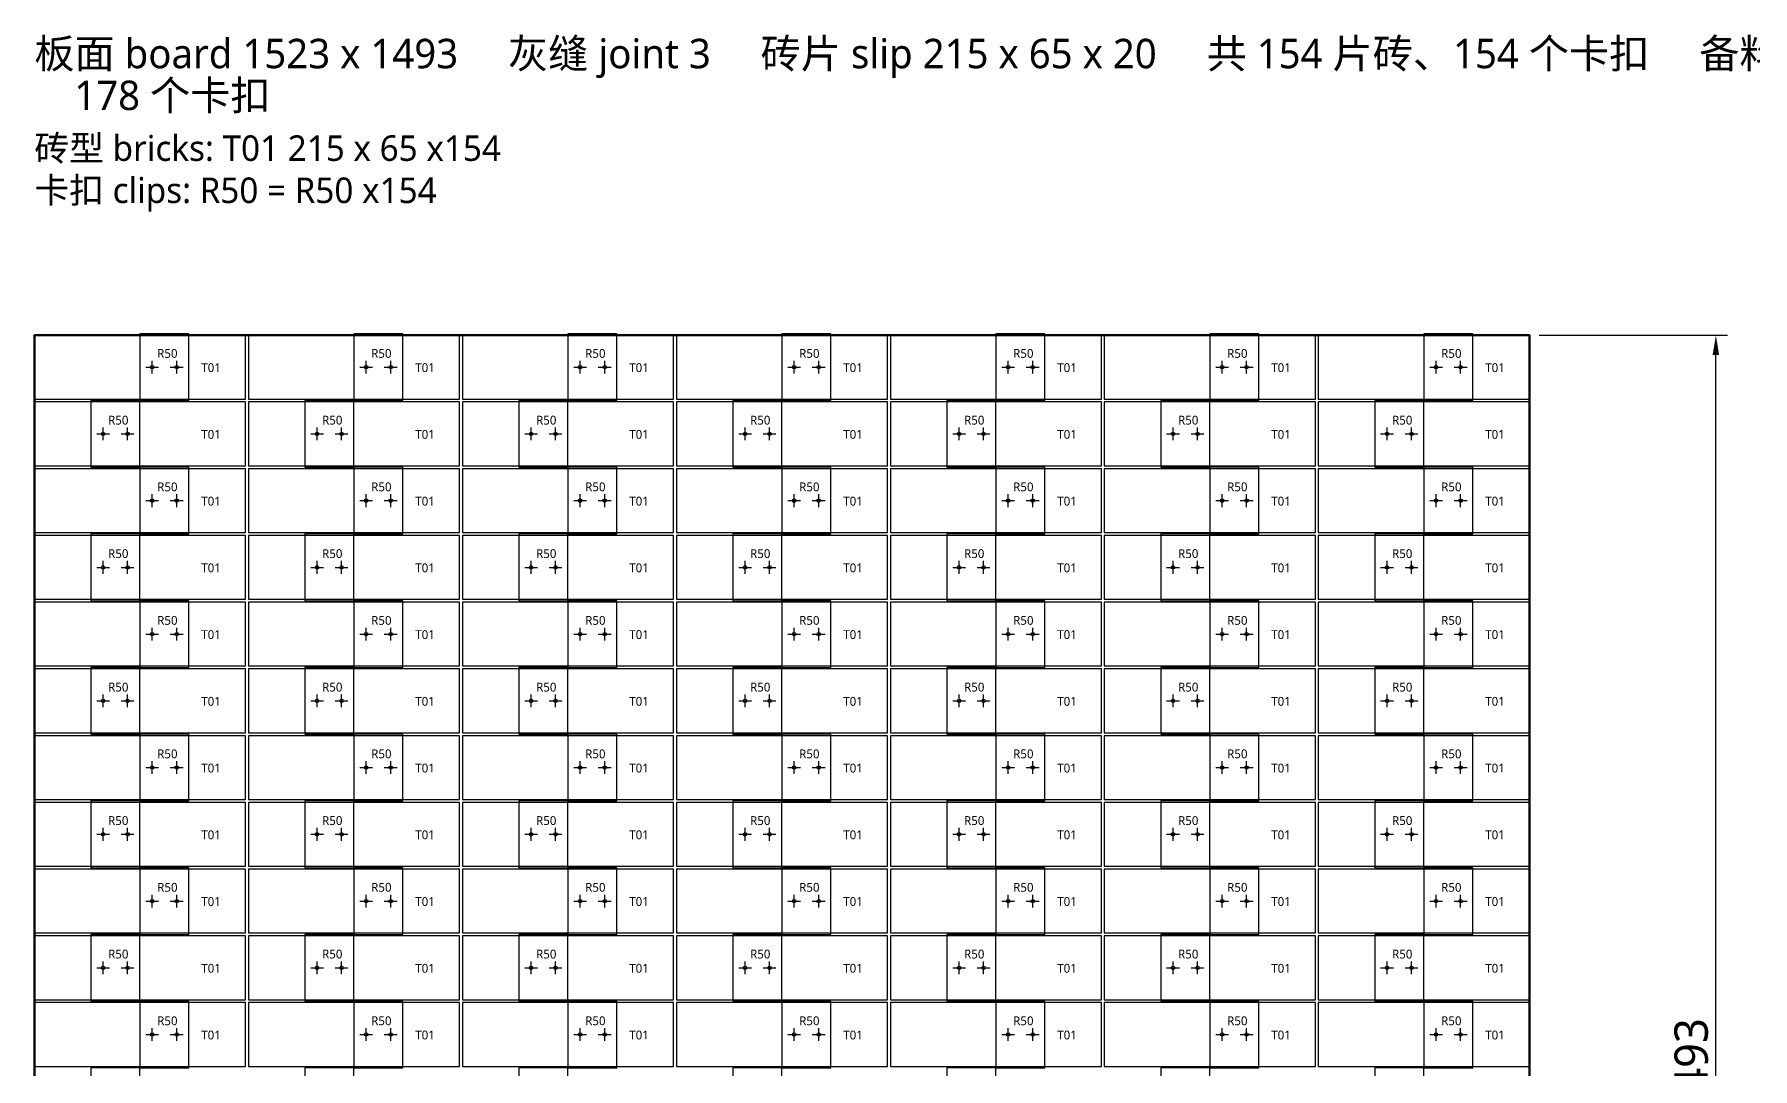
# Model space of a CAD drawing. Header units: millimetres. Extents: x -190 to 7814, y -8952 to 208.
# Drawn here: x 5145 to 6895, y -7804 to -6750 of the extents above; entities that cross this region are included whole.
import ezdxf
from ezdxf.enums import TextEntityAlignment as Align

# ---------------------------------------------------------------- set-up
doc = ezdxf.new("R2010")
doc.units = ezdxf.units.MM
for name, color, linetype in [('BOARD', 7, 'Continuous'), ('DIM', 8, 'Continuous'), ('P9_CLIP', 5, 'Continuous'), ('P9_HOLE', 1, 'Continuous'), ('P9_SLIP', 7, 'Continuous'), ('P9_TXT_B', 7, 'Continuous'), ('P9_TXT_C', 5, 'Continuous'), ('TITLE', 7, 'Continuous')]:
    doc.layers.add(name, color=color, linetype=linetype)
doc.styles.add('CN', font='msyh.ttc')
doc.dimstyles.new('MM', dxfattribs={"dimtxt": 34, "dimasz": 20, "dimexe": 12, "dimexo": 10, "dimgap": 8, "dimtad": 1, "dimdec": 1, "dimdsep": 46, "dimtxsty": 'CN', "dimcen": 2.5, "dimazin": 3, "dimtfac": 1, "dimtmove": 0, "dimatfit": 3})

msp = doc.modelspace()

# ---------------------------------------------------------------- linework, layer by layer
at = {"layer": 'BOARD', "lineweight": 50}
msp.add_lwpolyline([(5145, -8550), (6668, -8550), (6668, -7057), (5145, -7057)], close=True, dxfattribs=at)
at = {"layer": 'P9_CLIP'}
for points in [[(5252.5, -7123.5), (5302.5, -7123.5), (5302.5, -7055.5), (5252.5, -7055.5)], [(5470.5, -7123.5), (5520.5, -7123.5), (5520.5, -7055.5), (5470.5, -7055.5)], [(5688.5, -7123.5), (5738.5, -7123.5), (5738.5, -7055.5), (5688.5, -7055.5)], [(5906.5, -7123.5), (5956.5, -7123.5), (5956.5, -7055.5), (5906.5, -7055.5)], [(6124.5, -7123.5), (6174.5, -7123.5), (6174.5, -7055.5), (6124.5, -7055.5)], [(6342.5, -7123.5), (6392.5, -7123.5), (6392.5, -7055.5), (6342.5, -7055.5)], [(6560.5, -7123.5), (6610.5, -7123.5), (6610.5, -7055.5), (6560.5, -7055.5)], [(5202.5, -7191.5), (5252.5, -7191.5), (5252.5, -7123.5), (5202.5, -7123.5)], [(5420.5, -7191.5), (5470.5, -7191.5), (5470.5, -7123.5), (5420.5, -7123.5)], [(5638.5, -7191.5), (5688.5, -7191.5), (5688.5, -7123.5), (5638.5, -7123.5)], [(5856.5, -7191.5), (5906.5, -7191.5), (5906.5, -7123.5), (5856.5, -7123.5)], [(6074.5, -7191.5), (6124.5, -7191.5), (6124.5, -7123.5), (6074.5, -7123.5)], [(6292.5, -7191.5), (6342.5, -7191.5), (6342.5, -7123.5), (6292.5, -7123.5)], [(6510.5, -7191.5), (6560.5, -7191.5), (6560.5, -7123.5), (6510.5, -7123.5)], [(5252.5, -7259.5), (5302.5, -7259.5), (5302.5, -7191.5), (5252.5, -7191.5)], [(5470.5, -7259.5), (5520.5, -7259.5), (5520.5, -7191.5), (5470.5, -7191.5)], [(5688.5, -7259.5), (5738.5, -7259.5), (5738.5, -7191.5), (5688.5, -7191.5)], [(5906.5, -7259.5), (5956.5, -7259.5), (5956.5, -7191.5), (5906.5, -7191.5)], [(6124.5, -7259.5), (6174.5, -7259.5), (6174.5, -7191.5), (6124.5, -7191.5)], [(6342.5, -7259.5), (6392.5, -7259.5), (6392.5, -7191.5), (6342.5, -7191.5)], [(6560.5, -7259.5), (6610.5, -7259.5), (6610.5, -7191.5), (6560.5, -7191.5)], [(5202.5, -7327.5), (5252.5, -7327.5), (5252.5, -7259.5), (5202.5, -7259.5)], [(5420.5, -7327.5), (5470.5, -7327.5), (5470.5, -7259.5), (5420.5, -7259.5)], [(5638.5, -7327.5), (5688.5, -7327.5), (5688.5, -7259.5), (5638.5, -7259.5)], [(5856.5, -7327.5), (5906.5, -7327.5), (5906.5, -7259.5), (5856.5, -7259.5)], [(6074.5, -7327.5), (6124.5, -7327.5), (6124.5, -7259.5), (6074.5, -7259.5)], [(6292.5, -7327.5), (6342.5, -7327.5), (6342.5, -7259.5), (6292.5, -7259.5)], [(6510.5, -7327.5), (6560.5, -7327.5), (6560.5, -7259.5), (6510.5, -7259.5)], [(5252.5, -7395.5), (5302.5, -7395.5), (5302.5, -7327.5), (5252.5, -7327.5)], [(5470.5, -7395.5), (5520.5, -7395.5), (5520.5, -7327.5), (5470.5, -7327.5)], [(5688.5, -7395.5), (5738.5, -7395.5), (5738.5, -7327.5), (5688.5, -7327.5)], [(5906.5, -7395.5), (5956.5, -7395.5), (5956.5, -7327.5), (5906.5, -7327.5)], [(6124.5, -7395.5), (6174.5, -7395.5), (6174.5, -7327.5), (6124.5, -7327.5)], [(6342.5, -7395.5), (6392.5, -7395.5), (6392.5, -7327.5), (6342.5, -7327.5)], [(6560.5, -7395.5), (6610.5, -7395.5), (6610.5, -7327.5), (6560.5, -7327.5)], [(5202.5, -7463.5), (5252.5, -7463.5), (5252.5, -7395.5), (5202.5, -7395.5)], [(5420.5, -7463.5), (5470.5, -7463.5), (5470.5, -7395.5), (5420.5, -7395.5)], [(5638.5, -7463.5), (5688.5, -7463.5), (5688.5, -7395.5), (5638.5, -7395.5)], [(5856.5, -7463.5), (5906.5, -7463.5), (5906.5, -7395.5), (5856.5, -7395.5)], [(6074.5, -7463.5), (6124.5, -7463.5), (6124.5, -7395.5), (6074.5, -7395.5)], [(6292.5, -7463.5), (6342.5, -7463.5), (6342.5, -7395.5), (6292.5, -7395.5)], [(6510.5, -7463.5), (6560.5, -7463.5), (6560.5, -7395.5), (6510.5, -7395.5)], [(5252.5, -7531.5), (5302.5, -7531.5), (5302.5, -7463.5), (5252.5, -7463.5)], [(5470.5, -7531.5), (5520.5, -7531.5), (5520.5, -7463.5), (5470.5, -7463.5)], [(5688.5, -7531.5), (5738.5, -7531.5), (5738.5, -7463.5), (5688.5, -7463.5)], [(5906.5, -7531.5), (5956.5, -7531.5), (5956.5, -7463.5), (5906.5, -7463.5)], [(6124.5, -7531.5), (6174.5, -7531.5), (6174.5, -7463.5), (6124.5, -7463.5)], [(6342.5, -7531.5), (6392.5, -7531.5), (6392.5, -7463.5), (6342.5, -7463.5)], [(6560.5, -7531.5), (6610.5, -7531.5), (6610.5, -7463.5), (6560.5, -7463.5)], [(5202.5, -7599.5), (5252.5, -7599.5), (5252.5, -7531.5), (5202.5, -7531.5)], [(5420.5, -7599.5), (5470.5, -7599.5), (5470.5, -7531.5), (5420.5, -7531.5)], [(5638.5, -7599.5), (5688.5, -7599.5), (5688.5, -7531.5), (5638.5, -7531.5)], [(5856.5, -7599.5), (5906.5, -7599.5), (5906.5, -7531.5), (5856.5, -7531.5)], [(6074.5, -7599.5), (6124.5, -7599.5), (6124.5, -7531.5), (6074.5, -7531.5)], [(6292.5, -7599.5), (6342.5, -7599.5), (6342.5, -7531.5), (6292.5, -7531.5)], [(6510.5, -7599.5), (6560.5, -7599.5), (6560.5, -7531.5), (6510.5, -7531.5)], [(5252.5, -7667.5), (5302.5, -7667.5), (5302.5, -7599.5), (5252.5, -7599.5)], [(5470.5, -7667.5), (5520.5, -7667.5), (5520.5, -7599.5), (5470.5, -7599.5)], [(5688.5, -7667.5), (5738.5, -7667.5), (5738.5, -7599.5), (5688.5, -7599.5)], [(5906.5, -7667.5), (5956.5, -7667.5), (5956.5, -7599.5), (5906.5, -7599.5)], [(6124.5, -7667.5), (6174.5, -7667.5), (6174.5, -7599.5), (6124.5, -7599.5)], [(6342.5, -7667.5), (6392.5, -7667.5), (6392.5, -7599.5), (6342.5, -7599.5)], [(6560.5, -7667.5), (6610.5, -7667.5), (6610.5, -7599.5), (6560.5, -7599.5)], [(5202.5, -7735.5), (5252.5, -7735.5), (5252.5, -7667.5), (5202.5, -7667.5)], [(5420.5, -7735.5), (5470.5, -7735.5), (5470.5, -7667.5), (5420.5, -7667.5)], [(5638.5, -7735.5), (5688.5, -7735.5), (5688.5, -7667.5), (5638.5, -7667.5)], [(5856.5, -7735.5), (5906.5, -7735.5), (5906.5, -7667.5), (5856.5, -7667.5)], [(6074.5, -7735.5), (6124.5, -7735.5), (6124.5, -7667.5), (6074.5, -7667.5)], [(6292.5, -7735.5), (6342.5, -7735.5), (6342.5, -7667.5), (6292.5, -7667.5)], [(6510.5, -7735.5), (6560.5, -7735.5), (6560.5, -7667.5), (6510.5, -7667.5)], [(5252.5, -7803.5), (5302.5, -7803.5), (5302.5, -7735.5), (5252.5, -7735.5)], [(5470.5, -7803.5), (5520.5, -7803.5), (5520.5, -7735.5), (5470.5, -7735.5)], [(5688.5, -7803.5), (5738.5, -7803.5), (5738.5, -7735.5), (5688.5, -7735.5)], [(5906.5, -7803.5), (5956.5, -7803.5), (5956.5, -7735.5), (5906.5, -7735.5)], [(6124.5, -7803.5), (6174.5, -7803.5), (6174.5, -7735.5), (6124.5, -7735.5)], [(6342.5, -7803.5), (6392.5, -7803.5), (6392.5, -7735.5), (6342.5, -7735.5)], [(6560.5, -7803.5), (6610.5, -7803.5), (6610.5, -7735.5), (6560.5, -7735.5)], [(5202.5, -7871.5), (5252.5, -7871.5), (5252.5, -7803.5), (5202.5, -7803.5)], [(5420.5, -7871.5), (5470.5, -7871.5), (5470.5, -7803.5), (5420.5, -7803.5)], [(5638.5, -7871.5), (5688.5, -7871.5), (5688.5, -7803.5), (5638.5, -7803.5)], [(5856.5, -7871.5), (5906.5, -7871.5), (5906.5, -7803.5), (5856.5, -7803.5)], [(6074.5, -7871.5), (6124.5, -7871.5), (6124.5, -7803.5), (6074.5, -7803.5)], [(6292.5, -7871.5), (6342.5, -7871.5), (6342.5, -7803.5), (6292.5, -7803.5)], [(6510.5, -7871.5), (6560.5, -7871.5), (6560.5, -7803.5), (6510.5, -7803.5)]]:
    msp.add_lwpolyline(points, close=True, dxfattribs=at)
at = {"layer": 'P9_HOLE'}
for p, q in [((5265, -7096), (5265, -7083)), ((5290, -7096), (5290, -7083)), ((5483, -7096), (5483, -7083)), ((5508, -7096), (5508, -7083)), ((5701, -7096), (5701, -7083)), ((5726, -7096), (5726, -7083)), ((5919, -7096), (5919, -7083)), ((5944, -7096), (5944, -7083)), ((6137, -7096), (6137, -7083)), ((6162, -7096), (6162, -7083)), ((6355, -7096), (6355, -7083)), ((6380, -7096), (6380, -7083)), ((6573, -7096), (6573, -7083)), ((6598, -7096), (6598, -7083)), ((5258.5, -7089.5), (5271.5, -7089.5)), ((5283.5, -7089.5), (5296.5, -7089.5)), ((5476.5, -7089.5), (5489.5, -7089.5)), ((5501.5, -7089.5), (5514.5, -7089.5)), ((5694.5, -7089.5), (5707.5, -7089.5)), ((5719.5, -7089.5), (5732.5, -7089.5)), ((5912.5, -7089.5), (5925.5, -7089.5)), ((5937.5, -7089.5), (5950.5, -7089.5)), ((6130.5, -7089.5), (6143.5, -7089.5)), ((6155.5, -7089.5), (6168.5, -7089.5)), ((6348.5, -7089.5), (6361.5, -7089.5)), ((6373.5, -7089.5), (6386.5, -7089.5)), ((6566.5, -7089.5), (6579.5, -7089.5)), ((6591.5, -7089.5), (6604.5, -7089.5)), ((5208.5, -7157.5), (5221.5, -7157.5)), ((5215, -7164), (5215, -7151)), ((5233.5, -7157.5), (5246.5, -7157.5)), ((5240, -7164), (5240, -7151)), ((5426.5, -7157.5), (5439.5, -7157.5)), ((5433, -7164), (5433, -7151)), ((5451.5, -7157.5), (5464.5, -7157.5)), ((5458, -7164), (5458, -7151)), ((5644.5, -7157.5), (5657.5, -7157.5)), ((5651, -7164), (5651, -7151)), ((5669.5, -7157.5), (5682.5, -7157.5)), ((5676, -7164), (5676, -7151)), ((5862.5, -7157.5), (5875.5, -7157.5)), ((5869, -7164), (5869, -7151)), ((5887.5, -7157.5), (5900.5, -7157.5)), ((5894, -7164), (5894, -7151)), ((6080.5, -7157.5), (6093.5, -7157.5)), ((6087, -7164), (6087, -7151)), ((6105.5, -7157.5), (6118.5, -7157.5)), ((6112, -7164), (6112, -7151)), ((6298.5, -7157.5), (6311.5, -7157.5)), ((6305, -7164), (6305, -7151)), ((6323.5, -7157.5), (6336.5, -7157.5)), ((6330, -7164), (6330, -7151)), ((6516.5, -7157.5), (6529.5, -7157.5)), ((6523, -7164), (6523, -7151)), ((6541.5, -7157.5), (6554.5, -7157.5)), ((6548, -7164), (6548, -7151)), ((5258.5, -7225.5), (5271.5, -7225.5)), ((5265, -7232), (5265, -7219)), ((5283.5, -7225.5), (5296.5, -7225.5)), ((5290, -7232), (5290, -7219)), ((5476.5, -7225.5), (5489.5, -7225.5)), ((5483, -7232), (5483, -7219)), ((5501.5, -7225.5), (5514.5, -7225.5)), ((5508, -7232), (5508, -7219)), ((5694.5, -7225.5), (5707.5, -7225.5)), ((5701, -7232), (5701, -7219)), ((5719.5, -7225.5), (5732.5, -7225.5)), ((5726, -7232), (5726, -7219)), ((5912.5, -7225.5), (5925.5, -7225.5)), ((5919, -7232), (5919, -7219)), ((5937.5, -7225.5), (5950.5, -7225.5)), ((5944, -7232), (5944, -7219)), ((6130.5, -7225.5), (6143.5, -7225.5)), ((6137, -7232), (6137, -7219)), ((6155.5, -7225.5), (6168.5, -7225.5)), ((6162, -7232), (6162, -7219)), ((6348.5, -7225.5), (6361.5, -7225.5)), ((6355, -7232), (6355, -7219)), ((6373.5, -7225.5), (6386.5, -7225.5)), ((6380, -7232), (6380, -7219)), ((6566.5, -7225.5), (6579.5, -7225.5)), ((6573, -7232), (6573, -7219)), ((6591.5, -7225.5), (6604.5, -7225.5)), ((6598, -7232), (6598, -7219)), ((5208.5, -7293.5), (5221.5, -7293.5)), ((5215, -7300), (5215, -7287)), ((5233.5, -7293.5), (5246.5, -7293.5)), ((5240, -7300), (5240, -7287)), ((5426.5, -7293.5), (5439.5, -7293.5)), ((5433, -7300), (5433, -7287)), ((5451.5, -7293.5), (5464.5, -7293.5)), ((5458, -7300), (5458, -7287)), ((5644.5, -7293.5), (5657.5, -7293.5)), ((5651, -7300), (5651, -7287)), ((5669.5, -7293.5), (5682.5, -7293.5)), ((5676, -7300), (5676, -7287)), ((5862.5, -7293.5), (5875.5, -7293.5)), ((5869, -7300), (5869, -7287)), ((5887.5, -7293.5), (5900.5, -7293.5)), ((5894, -7300), (5894, -7287)), ((6080.5, -7293.5), (6093.5, -7293.5)), ((6087, -7300), (6087, -7287)), ((6105.5, -7293.5), (6118.5, -7293.5)), ((6112, -7300), (6112, -7287)), ((6298.5, -7293.5), (6311.5, -7293.5)), ((6305, -7300), (6305, -7287)), ((6323.5, -7293.5), (6336.5, -7293.5)), ((6330, -7300), (6330, -7287)), ((6516.5, -7293.5), (6529.5, -7293.5)), ((6523, -7300), (6523, -7287)), ((6541.5, -7293.5), (6554.5, -7293.5)), ((6548, -7300), (6548, -7287)), ((5258.5, -7361.5), (5271.5, -7361.5)), ((5265, -7368), (5265, -7355)), ((5283.5, -7361.5), (5296.5, -7361.5)), ((5290, -7368), (5290, -7355)), ((5476.5, -7361.5), (5489.5, -7361.5)), ((5483, -7368), (5483, -7355)), ((5501.5, -7361.5), (5514.5, -7361.5)), ((5508, -7368), (5508, -7355)), ((5694.5, -7361.5), (5707.5, -7361.5)), ((5701, -7368), (5701, -7355)), ((5719.5, -7361.5), (5732.5, -7361.5)), ((5726, -7368), (5726, -7355)), ((5912.5, -7361.5), (5925.5, -7361.5)), ((5919, -7368), (5919, -7355)), ((5937.5, -7361.5), (5950.5, -7361.5)), ((5944, -7368), (5944, -7355)), ((6130.5, -7361.5), (6143.5, -7361.5)), ((6137, -7368), (6137, -7355)), ((6155.5, -7361.5), (6168.5, -7361.5)), ((6162, -7368), (6162, -7355)), ((6348.5, -7361.5), (6361.5, -7361.5)), ((6355, -7368), (6355, -7355)), ((6373.5, -7361.5), (6386.5, -7361.5)), ((6380, -7368), (6380, -7355)), ((6566.5, -7361.5), (6579.5, -7361.5)), ((6573, -7368), (6573, -7355)), ((6591.5, -7361.5), (6604.5, -7361.5)), ((6598, -7368), (6598, -7355)), ((5208.5, -7429.5), (5221.5, -7429.5)), ((5215, -7436), (5215, -7423)), ((5233.5, -7429.5), (5246.5, -7429.5)), ((5240, -7436), (5240, -7423)), ((5426.5, -7429.5), (5439.5, -7429.5)), ((5433, -7436), (5433, -7423)), ((5451.5, -7429.5), (5464.5, -7429.5)), ((5458, -7436), (5458, -7423)), ((5644.5, -7429.5), (5657.5, -7429.5)), ((5651, -7436), (5651, -7423)), ((5669.5, -7429.5), (5682.5, -7429.5)), ((5676, -7436), (5676, -7423)), ((5862.5, -7429.5), (5875.5, -7429.5)), ((5869, -7436), (5869, -7423)), ((5887.5, -7429.5), (5900.5, -7429.5)), ((5894, -7436), (5894, -7423)), ((6080.5, -7429.5), (6093.5, -7429.5)), ((6087, -7436), (6087, -7423)), ((6105.5, -7429.5), (6118.5, -7429.5)), ((6112, -7436), (6112, -7423)), ((6298.5, -7429.5), (6311.5, -7429.5)), ((6305, -7436), (6305, -7423)), ((6323.5, -7429.5), (6336.5, -7429.5)), ((6330, -7436), (6330, -7423)), ((6516.5, -7429.5), (6529.5, -7429.5)), ((6523, -7436), (6523, -7423)), ((6541.5, -7429.5), (6554.5, -7429.5)), ((6548, -7436), (6548, -7423)), ((5265, -7504), (5265, -7491)), ((5290, -7504), (5290, -7491)), ((5483, -7504), (5483, -7491)), ((5508, -7504), (5508, -7491)), ((5701, -7504), (5701, -7491)), ((5726, -7504), (5726, -7491)), ((5919, -7504), (5919, -7491)), ((5944, -7504), (5944, -7491)), ((6137, -7504), (6137, -7491)), ((6162, -7504), (6162, -7491)), ((6355, -7504), (6355, -7491)), ((6380, -7504), (6380, -7491)), ((6573, -7504), (6573, -7491)), ((6598, -7504), (6598, -7491)), ((5258.5, -7497.5), (5271.5, -7497.5)), ((5283.5, -7497.5), (5296.5, -7497.5)), ((5476.5, -7497.5), (5489.5, -7497.5)), ((5501.5, -7497.5), (5514.5, -7497.5)), ((5694.5, -7497.5), (5707.5, -7497.5)), ((5719.5, -7497.5), (5732.5, -7497.5)), ((5912.5, -7497.5), (5925.5, -7497.5)), ((5937.5, -7497.5), (5950.5, -7497.5)), ((6130.5, -7497.5), (6143.5, -7497.5)), ((6155.5, -7497.5), (6168.5, -7497.5)), ((6348.5, -7497.5), (6361.5, -7497.5)), ((6373.5, -7497.5), (6386.5, -7497.5)), ((6566.5, -7497.5), (6579.5, -7497.5)), ((6591.5, -7497.5), (6604.5, -7497.5)), ((5215, -7572), (5215, -7559)), ((5240, -7572), (5240, -7559)), ((5433, -7572), (5433, -7559)), ((5458, -7572), (5458, -7559)), ((5651, -7572), (5651, -7559)), ((5676, -7572), (5676, -7559)), ((5869, -7572), (5869, -7559)), ((5894, -7572), (5894, -7559)), ((6087, -7572), (6087, -7559)), ((6112, -7572), (6112, -7559)), ((6305, -7572), (6305, -7559)), ((6330, -7572), (6330, -7559)), ((6523, -7572), (6523, -7559)), ((6548, -7572), (6548, -7559)), ((5208.5, -7565.5), (5221.5, -7565.5)), ((5233.5, -7565.5), (5246.5, -7565.5)), ((5426.5, -7565.5), (5439.5, -7565.5)), ((5451.5, -7565.5), (5464.5, -7565.5)), ((5644.5, -7565.5), (5657.5, -7565.5)), ((5669.5, -7565.5), (5682.5, -7565.5)), ((5862.5, -7565.5), (5875.5, -7565.5)), ((5887.5, -7565.5), (5900.5, -7565.5)), ((6080.5, -7565.5), (6093.5, -7565.5)), ((6105.5, -7565.5), (6118.5, -7565.5)), ((6298.5, -7565.5), (6311.5, -7565.5)), ((6323.5, -7565.5), (6336.5, -7565.5)), ((6516.5, -7565.5), (6529.5, -7565.5)), ((6541.5, -7565.5), (6554.5, -7565.5)), ((5265, -7640), (5265, -7627)), ((5290, -7640), (5290, -7627)), ((5483, -7640), (5483, -7627)), ((5508, -7640), (5508, -7627)), ((5701, -7640), (5701, -7627)), ((5726, -7640), (5726, -7627)), ((5919, -7640), (5919, -7627)), ((5944, -7640), (5944, -7627)), ((6137, -7640), (6137, -7627)), ((6162, -7640), (6162, -7627)), ((6355, -7640), (6355, -7627)), ((6380, -7640), (6380, -7627)), ((6573, -7640), (6573, -7627)), ((6598, -7640), (6598, -7627)), ((5258.5, -7633.5), (5271.5, -7633.5)), ((5283.5, -7633.5), (5296.5, -7633.5)), ((5476.5, -7633.5), (5489.5, -7633.5)), ((5501.5, -7633.5), (5514.5, -7633.5)), ((5694.5, -7633.5), (5707.5, -7633.5)), ((5719.5, -7633.5), (5732.5, -7633.5)), ((5912.5, -7633.5), (5925.5, -7633.5)), ((5937.5, -7633.5), (5950.5, -7633.5)), ((6130.5, -7633.5), (6143.5, -7633.5)), ((6155.5, -7633.5), (6168.5, -7633.5)), ((6348.5, -7633.5), (6361.5, -7633.5)), ((6373.5, -7633.5), (6386.5, -7633.5)), ((6566.5, -7633.5), (6579.5, -7633.5)), ((6591.5, -7633.5), (6604.5, -7633.5)), ((5208.5, -7701.5), (5221.5, -7701.5)), ((5215, -7708), (5215, -7695)), ((5233.5, -7701.5), (5246.5, -7701.5)), ((5240, -7708), (5240, -7695)), ((5426.5, -7701.5), (5439.5, -7701.5)), ((5433, -7708), (5433, -7695)), ((5451.5, -7701.5), (5464.5, -7701.5)), ((5458, -7708), (5458, -7695)), ((5644.5, -7701.5), (5657.5, -7701.5)), ((5651, -7708), (5651, -7695)), ((5669.5, -7701.5), (5682.5, -7701.5)), ((5676, -7708), (5676, -7695)), ((5862.5, -7701.5), (5875.5, -7701.5)), ((5869, -7708), (5869, -7695)), ((5887.5, -7701.5), (5900.5, -7701.5)), ((5894, -7708), (5894, -7695)), ((6080.5, -7701.5), (6093.5, -7701.5)), ((6087, -7708), (6087, -7695)), ((6105.5, -7701.5), (6118.5, -7701.5)), ((6112, -7708), (6112, -7695)), ((6298.5, -7701.5), (6311.5, -7701.5)), ((6305, -7708), (6305, -7695)), ((6323.5, -7701.5), (6336.5, -7701.5)), ((6330, -7708), (6330, -7695)), ((6516.5, -7701.5), (6529.5, -7701.5)), ((6523, -7708), (6523, -7695)), ((6541.5, -7701.5), (6554.5, -7701.5)), ((6548, -7708), (6548, -7695)), ((5258.5, -7769.5), (5271.5, -7769.5)), ((5265, -7776), (5265, -7763)), ((5283.5, -7769.5), (5296.5, -7769.5)), ((5290, -7776), (5290, -7763)), ((5476.5, -7769.5), (5489.5, -7769.5)), ((5483, -7776), (5483, -7763)), ((5501.5, -7769.5), (5514.5, -7769.5)), ((5508, -7776), (5508, -7763)), ((5694.5, -7769.5), (5707.5, -7769.5)), ((5701, -7776), (5701, -7763)), ((5719.5, -7769.5), (5732.5, -7769.5)), ((5726, -7776), (5726, -7763)), ((5912.5, -7769.5), (5925.5, -7769.5)), ((5919, -7776), (5919, -7763)), ((5937.5, -7769.5), (5950.5, -7769.5)), ((5944, -7776), (5944, -7763)), ((6130.5, -7769.5), (6143.5, -7769.5)), ((6137, -7776), (6137, -7763)), ((6155.5, -7769.5), (6168.5, -7769.5)), ((6162, -7776), (6162, -7763)), ((6348.5, -7769.5), (6361.5, -7769.5)), ((6355, -7776), (6355, -7763)), ((6373.5, -7769.5), (6386.5, -7769.5)), ((6380, -7776), (6380, -7763)), ((6566.5, -7769.5), (6579.5, -7769.5)), ((6573, -7776), (6573, -7763)), ((6591.5, -7769.5), (6604.5, -7769.5)), ((6598, -7776), (6598, -7763))]:
    msp.add_line(p, q, dxfattribs=at)
for centre in [(5265, -7089.5), (5290, -7089.5), (5483, -7089.5), (5508, -7089.5), (5701, -7089.5), (5726, -7089.5), (5919, -7089.5), (5944, -7089.5), (6137, -7089.5), (6162, -7089.5), (6355, -7089.5), (6380, -7089.5), (6573, -7089.5), (6598, -7089.5), (5215, -7157.5), (5240, -7157.5), (5433, -7157.5), (5458, -7157.5), (5651, -7157.5), (5676, -7157.5), (5869, -7157.5), (5894, -7157.5), (6087, -7157.5), (6112, -7157.5), (6305, -7157.5), (6330, -7157.5), (6523, -7157.5), (6548, -7157.5), (5265, -7225.5), (5290, -7225.5), (5483, -7225.5), (5508, -7225.5), (5701, -7225.5), (5726, -7225.5), (5919, -7225.5), (5944, -7225.5), (6137, -7225.5), (6162, -7225.5), (6355, -7225.5), (6380, -7225.5), (6573, -7225.5), (6598, -7225.5), (5215, -7293.5), (5240, -7293.5), (5433, -7293.5), (5458, -7293.5), (5651, -7293.5), (5676, -7293.5), (5869, -7293.5), (5894, -7293.5), (6087, -7293.5), (6112, -7293.5), (6305, -7293.5), (6330, -7293.5), (6523, -7293.5), (6548, -7293.5), (5265, -7361.5), (5290, -7361.5), (5483, -7361.5), (5508, -7361.5), (5701, -7361.5), (5726, -7361.5), (5919, -7361.5), (5944, -7361.5), (6137, -7361.5), (6162, -7361.5), (6355, -7361.5), (6380, -7361.5), (6573, -7361.5), (6598, -7361.5), (5215, -7429.5), (5240, -7429.5), (5433, -7429.5), (5458, -7429.5), (5651, -7429.5), (5676, -7429.5), (5869, -7429.5), (5894, -7429.5), (6087, -7429.5), (6112, -7429.5), (6305, -7429.5), (6330, -7429.5), (6523, -7429.5), (6548, -7429.5), (5265, -7497.5), (5290, -7497.5), (5483, -7497.5), (5508, -7497.5), (5701, -7497.5), (5726, -7497.5), (5919, -7497.5), (5944, -7497.5), (6137, -7497.5), (6162, -7497.5), (6355, -7497.5), (6380, -7497.5), (6573, -7497.5), (6598, -7497.5), (5215, -7565.5), (5240, -7565.5), (5433, -7565.5), (5458, -7565.5), (5651, -7565.5), (5676, -7565.5), (5869, -7565.5), (5894, -7565.5), (6087, -7565.5), (6112, -7565.5), (6305, -7565.5), (6330, -7565.5), (6523, -7565.5), (6548, -7565.5), (5265, -7633.5), (5290, -7633.5), (5483, -7633.5), (5508, -7633.5), (5701, -7633.5), (5726, -7633.5), (5919, -7633.5), (5944, -7633.5), (6137, -7633.5), (6162, -7633.5), (6355, -7633.5), (6380, -7633.5), (6573, -7633.5), (6598, -7633.5), (5215, -7701.5), (5240, -7701.5), (5433, -7701.5), (5458, -7701.5), (5651, -7701.5), (5676, -7701.5), (5869, -7701.5), (5894, -7701.5), (6087, -7701.5), (6112, -7701.5), (6305, -7701.5), (6330, -7701.5), (6523, -7701.5), (6548, -7701.5), (5265, -7769.5), (5290, -7769.5), (5483, -7769.5), (5508, -7769.5), (5701, -7769.5), (5726, -7769.5), (5919, -7769.5), (5944, -7769.5), (6137, -7769.5), (6162, -7769.5), (6355, -7769.5), (6380, -7769.5), (6573, -7769.5), (6598, -7769.5)]:
    msp.add_circle(centre, 1.75, dxfattribs=at)
at = {"layer": 'P9_SLIP'}
for points in [[(5145, -7122), (5360, -7122), (5360, -7057), (5145, -7057)], [(5363, -7122), (5578, -7122), (5578, -7057), (5363, -7057)], [(5581, -7122), (5796, -7122), (5796, -7057), (5581, -7057)], [(5799, -7122), (6014, -7122), (6014, -7057), (5799, -7057)], [(6017, -7122), (6232, -7122), (6232, -7057), (6017, -7057)], [(6235, -7122), (6450, -7122), (6450, -7057), (6235, -7057)], [(6453, -7122), (6668, -7122), (6668, -7057), (6453, -7057)], [(5145, -7190), (5360, -7190), (5360, -7125), (5145, -7125)], [(5363, -7190), (5578, -7190), (5578, -7125), (5363, -7125)], [(5581, -7190), (5796, -7190), (5796, -7125), (5581, -7125)], [(5799, -7190), (6014, -7190), (6014, -7125), (5799, -7125)], [(6017, -7190), (6232, -7190), (6232, -7125), (6017, -7125)], [(6235, -7190), (6450, -7190), (6450, -7125), (6235, -7125)], [(6453, -7190), (6668, -7190), (6668, -7125), (6453, -7125)], [(5145, -7258), (5360, -7258), (5360, -7193), (5145, -7193)], [(5363, -7258), (5578, -7258), (5578, -7193), (5363, -7193)], [(5581, -7258), (5796, -7258), (5796, -7193), (5581, -7193)], [(5799, -7258), (6014, -7258), (6014, -7193), (5799, -7193)], [(6017, -7258), (6232, -7258), (6232, -7193), (6017, -7193)], [(6235, -7258), (6450, -7258), (6450, -7193), (6235, -7193)], [(6453, -7258), (6668, -7258), (6668, -7193), (6453, -7193)], [(5145, -7326), (5360, -7326), (5360, -7261), (5145, -7261)], [(5363, -7326), (5578, -7326), (5578, -7261), (5363, -7261)], [(5581, -7326), (5796, -7326), (5796, -7261), (5581, -7261)], [(5799, -7326), (6014, -7326), (6014, -7261), (5799, -7261)], [(6017, -7326), (6232, -7326), (6232, -7261), (6017, -7261)], [(6235, -7326), (6450, -7326), (6450, -7261), (6235, -7261)], [(6453, -7326), (6668, -7326), (6668, -7261), (6453, -7261)], [(5145, -7394), (5360, -7394), (5360, -7329), (5145, -7329)], [(5363, -7394), (5578, -7394), (5578, -7329), (5363, -7329)], [(5581, -7394), (5796, -7394), (5796, -7329), (5581, -7329)], [(5799, -7394), (6014, -7394), (6014, -7329), (5799, -7329)], [(6017, -7394), (6232, -7394), (6232, -7329), (6017, -7329)], [(6235, -7394), (6450, -7394), (6450, -7329), (6235, -7329)], [(6453, -7394), (6668, -7394), (6668, -7329), (6453, -7329)], [(5145, -7462), (5360, -7462), (5360, -7397), (5145, -7397)], [(5363, -7462), (5578, -7462), (5578, -7397), (5363, -7397)], [(5581, -7462), (5796, -7462), (5796, -7397), (5581, -7397)], [(5799, -7462), (6014, -7462), (6014, -7397), (5799, -7397)], [(6017, -7462), (6232, -7462), (6232, -7397), (6017, -7397)], [(6235, -7462), (6450, -7462), (6450, -7397), (6235, -7397)], [(6453, -7462), (6668, -7462), (6668, -7397), (6453, -7397)], [(5145, -7530), (5360, -7530), (5360, -7465), (5145, -7465)], [(5363, -7530), (5578, -7530), (5578, -7465), (5363, -7465)], [(5581, -7530), (5796, -7530), (5796, -7465), (5581, -7465)], [(5799, -7530), (6014, -7530), (6014, -7465), (5799, -7465)], [(6017, -7530), (6232, -7530), (6232, -7465), (6017, -7465)], [(6235, -7530), (6450, -7530), (6450, -7465), (6235, -7465)], [(6453, -7530), (6668, -7530), (6668, -7465), (6453, -7465)], [(5145, -7598), (5360, -7598), (5360, -7533), (5145, -7533)], [(5363, -7598), (5578, -7598), (5578, -7533), (5363, -7533)], [(5581, -7598), (5796, -7598), (5796, -7533), (5581, -7533)], [(5799, -7598), (6014, -7598), (6014, -7533), (5799, -7533)], [(6017, -7598), (6232, -7598), (6232, -7533), (6017, -7533)], [(6235, -7598), (6450, -7598), (6450, -7533), (6235, -7533)], [(6453, -7598), (6668, -7598), (6668, -7533), (6453, -7533)], [(5145, -7666), (5360, -7666), (5360, -7601), (5145, -7601)], [(5363, -7666), (5578, -7666), (5578, -7601), (5363, -7601)], [(5581, -7666), (5796, -7666), (5796, -7601), (5581, -7601)], [(5799, -7666), (6014, -7666), (6014, -7601), (5799, -7601)], [(6017, -7666), (6232, -7666), (6232, -7601), (6017, -7601)], [(6235, -7666), (6450, -7666), (6450, -7601), (6235, -7601)], [(6453, -7666), (6668, -7666), (6668, -7601), (6453, -7601)], [(5145, -7734), (5360, -7734), (5360, -7669), (5145, -7669)], [(5363, -7734), (5578, -7734), (5578, -7669), (5363, -7669)], [(5581, -7734), (5796, -7734), (5796, -7669), (5581, -7669)], [(5799, -7734), (6014, -7734), (6014, -7669), (5799, -7669)], [(6017, -7734), (6232, -7734), (6232, -7669), (6017, -7669)], [(6235, -7734), (6450, -7734), (6450, -7669), (6235, -7669)], [(6453, -7734), (6668, -7734), (6668, -7669), (6453, -7669)], [(5145, -7802), (5360, -7802), (5360, -7737), (5145, -7737)], [(5363, -7802), (5578, -7802), (5578, -7737), (5363, -7737)], [(5581, -7802), (5796, -7802), (5796, -7737), (5581, -7737)], [(5799, -7802), (6014, -7802), (6014, -7737), (5799, -7737)], [(6017, -7802), (6232, -7802), (6232, -7737), (6017, -7737)], [(6235, -7802), (6450, -7802), (6450, -7737), (6235, -7737)], [(6453, -7802), (6668, -7802), (6668, -7737), (6453, -7737)]]:
    msp.add_lwpolyline(points, close=True, dxfattribs=at)

# ---------------------------------------------------------------- texts
at = {"layer": 'P9_TXT_B', "style": 'CN'}
for p in [(5325, -7090), (5543, -7090), (5761, -7090), (5979, -7090), (6197, -7090), (6415, -7090), (6633, -7090), (5325, -7158), (5543, -7158), (5761, -7158), (5979, -7158), (6197, -7158), (6415, -7158), (6633, -7158), (5325, -7226), (5543, -7226), (5761, -7226), (5979, -7226), (6197, -7226), (6415, -7226), (6633, -7226), (5325, -7294), (5543, -7294), (5761, -7294), (5979, -7294), (6197, -7294), (6415, -7294), (6633, -7294), (5325, -7362), (5543, -7362), (5761, -7362), (5979, -7362), (6197, -7362), (6415, -7362), (6633, -7362), (5325, -7430), (5543, -7430), (5761, -7430), (5979, -7430), (6197, -7430), (6415, -7430), (6633, -7430), (5325, -7498), (5543, -7498), (5761, -7498), (5979, -7498), (6197, -7498), (6415, -7498), (6633, -7498), (5325, -7566), (5543, -7566), (5761, -7566), (5979, -7566), (6197, -7566), (6415, -7566), (6633, -7566), (5325, -7634), (5543, -7634), (5761, -7634), (5979, -7634), (6197, -7634), (6415, -7634), (6633, -7634), (5325, -7702), (5543, -7702), (5761, -7702), (5979, -7702), (6197, -7702), (6415, -7702), (6633, -7702), (5325, -7770), (5543, -7770), (5761, -7770), (5979, -7770), (6197, -7770), (6415, -7770), (6633, -7770)]:
    msp.add_text('T01', height=9, dxfattribs=at).set_placement(p, align=Align.MIDDLE_CENTER)
at = {"layer": 'P9_TXT_C', "style": 'CN'}
for p in [(5280.5, -7075.5), (5498.5, -7075.5), (5716.5, -7075.5), (5934.5, -7075.5), (6152.5, -7075.5), (6370.5, -7075.5), (6588.5, -7075.5), (5230.5, -7143.5), (5448.5, -7143.5), (5666.5, -7143.5), (5884.5, -7143.5), (6102.5, -7143.5), (6320.5, -7143.5), (6538.5, -7143.5), (5280.5, -7211.5), (5498.5, -7211.5), (5716.5, -7211.5), (5934.5, -7211.5), (6152.5, -7211.5), (6370.5, -7211.5), (6588.5, -7211.5), (5230.5, -7279.5), (5448.5, -7279.5), (5666.5, -7279.5), (5884.5, -7279.5), (6102.5, -7279.5), (6320.5, -7279.5), (6538.5, -7279.5), (5280.5, -7347.5), (5498.5, -7347.5), (5716.5, -7347.5), (5934.5, -7347.5), (6152.5, -7347.5), (6370.5, -7347.5), (6588.5, -7347.5), (5230.5, -7415.5), (5448.5, -7415.5), (5666.5, -7415.5), (5884.5, -7415.5), (6102.5, -7415.5), (6320.5, -7415.5), (6538.5, -7415.5), (5280.5, -7483.5), (5498.5, -7483.5), (5716.5, -7483.5), (5934.5, -7483.5), (6152.5, -7483.5), (6370.5, -7483.5), (6588.5, -7483.5), (5230.5, -7551.5), (5448.5, -7551.5), (5666.5, -7551.5), (5884.5, -7551.5), (6102.5, -7551.5), (6320.5, -7551.5), (6538.5, -7551.5), (5280.5, -7619.5), (5498.5, -7619.5), (5716.5, -7619.5), (5934.5, -7619.5), (6152.5, -7619.5), (6370.5, -7619.5), (6588.5, -7619.5), (5230.5, -7687.5), (5448.5, -7687.5), (5666.5, -7687.5), (5884.5, -7687.5), (6102.5, -7687.5), (6320.5, -7687.5), (6538.5, -7687.5), (5280.5, -7755.5), (5498.5, -7755.5), (5716.5, -7755.5), (5934.5, -7755.5), (6152.5, -7755.5), (6370.5, -7755.5), (6588.5, -7755.5)]:
    msp.add_text('R50', height=9, dxfattribs=at).set_placement(p, align=Align.MIDDLE_CENTER)
at = {"layer": 'TITLE', "style": 'CN'}
for s, height, p in [('板面 board 1523 x 1493     灰缝 joint 3     砖片 slip 215 x 65 x 20     共 154 片砖、154 个卡扣     备料 order +15%: 178 片砖、', 30, (5145, -6793.96)), ('    178 个卡扣', 30, (5145, -6836.56)), ('砖型 bricks: T01 215 x 65 x154', 26, (5145, -6887.16)), ('卡扣 clips: R50 = R50 x154', 26, (5145, -6930.08))]:
    msp.add_text(s, height=height, dxfattribs=at).set_placement(p, align=Align.BOTTOM_LEFT)

# ---------------------------------------------------------------- dimensions: what is measured, and where the dimension line sits
at = {"layer": 'DIM'}
msp.add_linear_dim(base=(6858, -8550), p1=(6668, -8550), p2=(6668, -7057), angle=90, dimstyle='MM', dxfattribs=at).render()

doc.saveas('drawing.dxf')
